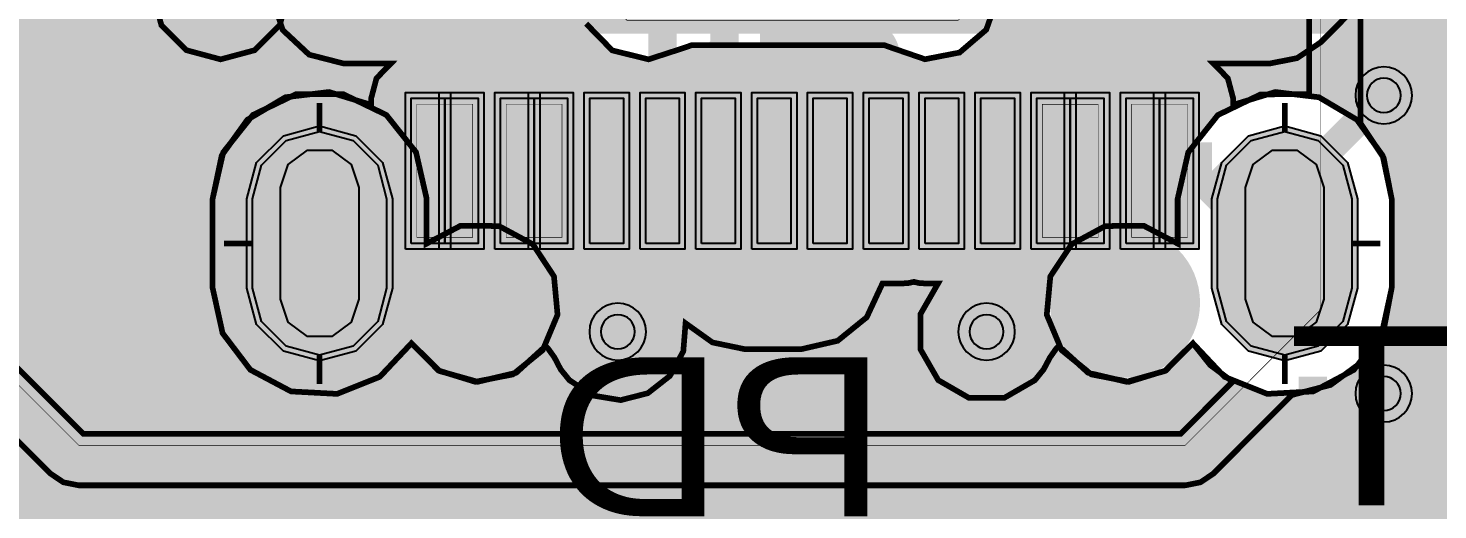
# Model space of a CAD drawing. Header units: millimetres. Extents: x -6.9 to 44.7, y -29.1 to 3.4.
# Drawn here: x 11.87 to 24.49, y -16.53 to -12.23 of the extents above; entities that cross this region are included whole.
import ezdxf
from ezdxf.enums import TextEntityAlignment as Align

# ---------------------------------------------------------------- set-up
doc = ezdxf.new("R2010")
doc.units = ezdxf.units.MM
doc.header["$MEASUREMENT"] = 0
for name, color, linetype, true_color in [('Bottom-Layer', 7, 'Continuous', 0x0000ff), ('Bottom-Paste-Mask-Layer', 7, 'Continuous', 0x800000), ('Bottom-Silkscreen-Layer', 7, 'Continuous', 0x66cc33), ('Bottom-Solder-Mask-Layer', 7, 'Continuous', 0xaa00ff), ('Document-Layer', 7, 'Continuous', 0xffffff), ('Hole-Layer', 7, 'Continuous', 0x222222), ('Multi-Layer', 7, 'Continuous', 0xc0c0c0), ('Top-Layer', 7, 'Continuous', 0xff0000), ('Top-Paste-Mask-Layer', 7, 'Continuous', 0x808080), ('Top-Silkscreen-Layer', 7, 'Continuous', 0xffcc00), ('Top-Solder-Mask-Layer', 7, 'Continuous', 0x800080)]:
    doc.layers.add(name, color=color, linetype=linetype, true_color=true_color)
doc.styles.get("Standard").update_dxf_attribs({"font": 'arial.ttf'})

msp = doc.modelspace()

# ---------------------------------------------------------------- hatches: boundary and pattern name
at = {"layer": 'Bottom-Layer'}
for points in [[(33.857, -21.105), (27.142, -21.105), (27.638, -20.797), (28.03, -20.366), (28.289, -19.843), (28.395, -19.269), (28.34, -18.689), (28.127, -18.145), (27.774, -17.681), (27.307, -17.331), (30.523, -17.331), (30.31, -17.495), (30.171, -17.724), (30.122, -17.988), (30.122, -18.75), (30.221, -19.12), (30.491, -19.39), (30.861, -19.489), (33.909, -19.489), (34.279, -19.39), (34.549, -19.12), (34.648, -18.75), (34.648, -17.988), (34.549, -17.619), (34.279, -17.348), (33.909, -17.249), (31.343, -17.249), (31.356, -17.238), (31.368, -17.226), (31.772, -16.822), (33.909, -16.822), (34.279, -16.723), (34.549, -16.453), (34.648, -16.083), (34.648, -15.321), (34.549, -14.952), (34.279, -14.681), (33.909, -14.582), (32.489, -14.582), (32.489, -12.909), (32.462, -12.772), (32.384, -12.656), (28.011, -8.282), (28.011, -7.289), (28.284, -7.251), (28.513, -7.099), (28.477, -7.407), (28.597, -7.693), (28.842, -7.884), (29.149, -7.93), (29.439, -7.819), (29.638, -7.58), (29.693, -7.274), (29.592, -6.981), (29.568, -6.913), (29.568, -5.697), (29.592, -5.629), (29.694, -5.329), (29.632, -5.019), (29.424, -4.781), (29.124, -4.678), (28.814, -4.739), (28.575, -4.947), (28.33, -4.736), (28.011, -4.679), (28.011, -3.453), (27.984, -3.316), (27.906, -3.199), (25.933, -1.226), (25.816, -1.148), (25.679, -1.121), (8.255, -1.121), (8.076, -1.169), (7.945, -1.3), (7.897, -1.479), (7.897, -3.257), (7.924, -3.394), (8.002, -3.51), (8.34, -3.849), (7.305, -3.849), (6.825, -3.925), (6.391, -4.146), (6.048, -4.49), (5.827, -4.923), (5.751, -5.403), (5.751, -6.08), (5.746, -6.33), (5.721, -6.474), (5.713, -6.487), (5.704, -6.488), (5.013, -6.488), (4.576, -6.588), (4.225, -6.867), (4.03, -7.272), (4.03, -7.72), (4.225, -8.125), (4.576, -8.404), (5.013, -8.504), (7.713, -8.504), (8.15, -8.404), (8.501, -8.125), (8.696, -7.72), (8.696, -7.272), (8.501, -6.867), (8.15, -6.588), (7.713, -6.488), (7.022, -6.488), (7.013, -6.487), (7.005, -6.474), (6.98, -6.33), (6.975, -6.08), (6.975, -5.403), (7.072, -5.17), (7.305, -5.073), (9.563, -5.073), (9.78, -5.29), (9.702, -5.406), (9.675, -5.543), (9.675, -7.575), (9.702, -7.712), (9.78, -7.828), (10.183, -8.231), (10.183, -8.41), (10.162, -8.527), (10.155, -8.646), (10.155, -11.346), (10.162, -11.465), (10.183, -11.582), (10.183, -14.179), (10.21, -14.316), (10.288, -14.432), (12.066, -16.21), (12.182, -16.288), (12.319, -16.315), (22.225, -16.315), (22.362, -16.288), (22.478, -16.21), (23.181, -15.507), (23.527, -15.417), (23.816, -15.205), (24.007, -14.903), (24.074, -14.551), (24.074, -13.751), (24.002, -13.386), (23.795, -13.076), (23.795, -11.942), (23.768, -11.805), (23.69, -11.689), (23.133, -11.132), (23.017, -11.054), (22.88, -11.027), (20.964, -11.027), (20.827, -11.054), (20.711, -11.132), (20.377, -11.465), (20.141, -11.315), (19.862, -11.286), (19.599, -11.384), (19.531, -11.408), (17.807, -11.408), (17.739, -11.384), (17.496, -11.289), (17.235, -11.303), (17.004, -11.426), (15.217, -9.639), (15.217, -8.909), (15.306, -8.591), (15.217, -8.273), (15.217, -6.79), (18.923, -6.79), (19.323, -6.731), (19.689, -6.557), (19.988, -6.285), (20.195, -5.937), (20.243, -5.859), (21.613, -7.229), (21.613, -8.083), (21.64, -8.22), (21.718, -8.336), (24.661, -11.279), (24.661, -16.211), (24.688, -16.348), (24.766, -16.464), (25.517, -17.215), (24.982, -17.523), (24.559, -17.972), (24.284, -18.525), (24.181, -19.133), (24.259, -19.745), (24.51, -20.309), (24.914, -20.775), (25.436, -21.105), (1.905, -21.105), (1.459, -21.016), (1.081, -20.763), (0.828, -20.385), (0.739, -19.939), (0.739, -1.733), (0.828, -1.287), (1.081, -0.909), (1.459, -0.656), (1.905, -0.567), (33.857, -0.567), (34.303, -0.656), (34.681, -0.909), (34.934, -1.287), (35.023, -1.733), (35.023, -19.939), (34.934, -20.385), (34.681, -20.763), (34.303, -21.016)], [(12.171, -8.646), (12.098, -8.27), (11.89, -7.948), (11.576, -7.727), (11.203, -7.639), (10.824, -7.697), (10.494, -7.892), (10.135, -7.533), (10.135, -5.585), (10.607, -5.113), (14.539, -5.113), (14.757, -5.331), (14.757, -5.893), (14.469, -6.09), (14.276, -6.381), (14.209, -6.724), (14.209, -8.183), (14.185, -8.251), (14.082, -8.577), (14.17, -8.907), (14.421, -9.139), (14.757, -9.2), (14.757, -9.787), (14.765, -9.826), (14.787, -9.859), (16.788, -11.86), (16.862, -12.186), (17.096, -12.425), (17.421, -12.505), (17.739, -12.402), (17.807, -12.378), (19.531, -12.378), (19.599, -12.402), (19.896, -12.504), (20.205, -12.444), (20.444, -12.24), (20.549, -11.944), (21.006, -11.487), (22.838, -11.487), (23.336, -11.984), (23.336, -12.808), (23.327, -12.817), (22.901, -12.818), (22.518, -13.003), (22.253, -13.336), (22.158, -13.751), (22.158, -14.153), (21.854, -13.993), (21.51, -13.996), (21.208, -14.159), (21.018, -14.446), (20.986, -14.789), (21.119, -15.106), (21.386, -15.323), (21.723, -15.389), (22.052, -15.288), (22.294, -15.044), (22.45, -15.24), (22.65, -15.388), (22.183, -15.855), (12.361, -15.855), (10.643, -14.137), (10.643, -12.21), (11.043, -12.347), (11.464, -12.308), (11.832, -12.1), (12.082, -11.76), (12.171, -11.346)], [(12.977, -11.893), (13.059, -12.199), (13.283, -12.423), (13.589, -12.505), (13.895, -12.423), (14.119, -12.199), (14.201, -11.893), (14.119, -11.587), (13.895, -11.363), (13.589, -11.281), (13.283, -11.363), (13.059, -11.587)], [(15.434, -13.751), (15.339, -13.336), (15.073, -13.002), (14.689, -12.817), (14.263, -12.817), (13.879, -13.002), (13.613, -13.336), (13.518, -13.751), (13.518, -14.551), (13.607, -14.954), (13.856, -15.282), (14.22, -15.475), (14.632, -15.497), (15.015, -15.344), (15.298, -15.044), (15.54, -15.288), (15.869, -15.389), (16.206, -15.323), (16.473, -15.106), (16.606, -14.789), (16.574, -14.446), (16.385, -14.159), (16.082, -13.996), (15.738, -13.993), (15.434, -14.153)], [(15.076, -14.551), (14.996, -14.851), (14.776, -15.071), (14.476, -15.151), (14.176, -15.071), (13.956, -14.851), (13.876, -14.551), (13.876, -13.751), (13.956, -13.451), (14.176, -13.232), (14.476, -13.151), (14.776, -13.232), (14.996, -13.451), (15.076, -13.751)], [(23.716, -14.551), (23.636, -14.851), (23.416, -15.071), (23.116, -15.151), (22.816, -15.071), (22.596, -14.851), (22.516, -14.551), (22.516, -13.751), (22.596, -13.451), (22.816, -13.232), (23.116, -13.151), (23.416, -13.232), (23.636, -13.451), (23.716, -13.751)]]:
    msp.add_hatch(color=256, dxfattribs=at).paths.add_polyline_path(points)
at = {"layer": 'Bottom-Paste-Mask-Layer'}
for points in [[(15.076, -14.551), (14.996, -14.851), (14.776, -15.071), (14.476, -15.151), (14.176, -15.071), (13.956, -14.851), (13.876, -14.551), (13.876, -13.751), (13.956, -13.451), (14.176, -13.232), (14.476, -13.151), (14.776, -13.232), (14.996, -13.451), (15.076, -13.751)], [(23.716, -14.551), (23.636, -14.851), (23.416, -15.071), (23.116, -15.151), (22.816, -15.071), (22.596, -14.851), (22.516, -14.551), (22.516, -13.751), (22.596, -13.451), (22.816, -13.232), (23.116, -13.151), (23.416, -13.232), (23.636, -13.451), (23.716, -13.751)]]:
    msp.add_hatch(color=256, dxfattribs=at).paths.add_polyline_path(points)
at = {"layer": 'Bottom-Solder-Mask-Layer'}
for points in [[(15.127, -14.551), (15.04, -14.877), (14.801, -15.115), (14.476, -15.202), (14.151, -15.115), (13.912, -14.877), (13.825, -14.551), (13.825, -13.751), (13.912, -13.426), (14.151, -13.188), (14.476, -13.101), (14.801, -13.188), (15.04, -13.426), (15.127, -13.751)], [(23.767, -14.551), (23.68, -14.877), (23.441, -15.115), (23.116, -15.202), (22.791, -15.115), (22.552, -14.877), (22.465, -14.551), (22.465, -13.751), (22.552, -13.426), (22.791, -13.188), (23.116, -13.101), (23.441, -13.188), (23.68, -13.426), (23.767, -13.751)]]:
    msp.add_hatch(color=256, dxfattribs=at).paths.add_polyline_path(points)
at = {"layer": 'Hole-Layer'}
for points in [[(14.826, -14.651), (14.759, -14.857), (14.584, -14.984), (14.368, -14.984), (14.193, -14.857), (14.126, -14.651), (14.126, -13.651), (14.193, -13.446), (14.368, -13.318), (14.584, -13.318), (14.759, -13.446), (14.826, -13.651)], [(23.466, -14.651), (23.399, -14.857), (23.224, -14.984), (23.008, -14.984), (22.833, -14.857), (22.766, -14.651), (22.766, -13.651), (22.833, -13.446), (23.008, -13.318), (23.224, -13.318), (23.399, -13.446), (23.466, -13.651)]]:
    msp.add_hatch(color=256, dxfattribs=at).paths.add_polyline_path(points)
at = {"layer": 'Multi-Layer'}
for points in [[(15.076, -14.551), (14.996, -14.851), (14.776, -15.071), (14.476, -15.151), (14.176, -15.071), (13.956, -14.851), (13.876, -14.551), (13.876, -13.751), (13.956, -13.451), (14.176, -13.232), (14.476, -13.151), (14.776, -13.232), (14.996, -13.451), (15.076, -13.751)], [(15.076, -14.551), (14.996, -14.851), (14.776, -15.071), (14.476, -15.151), (14.176, -15.071), (13.956, -14.851), (13.876, -14.551), (13.876, -13.751), (13.956, -13.451), (14.176, -13.232), (14.476, -13.151), (14.776, -13.232), (14.996, -13.451), (15.076, -13.751)], [(15.076, -14.551), (14.996, -14.851), (14.776, -15.071), (14.476, -15.151), (14.176, -15.071), (13.956, -14.851), (13.876, -14.551), (13.876, -13.751), (13.956, -13.451), (14.176, -13.232), (14.476, -13.151), (14.776, -13.232), (14.996, -13.451), (15.076, -13.751)], [(23.716, -14.551), (23.636, -14.851), (23.416, -15.071), (23.116, -15.151), (22.816, -15.071), (22.596, -14.851), (22.516, -14.551), (22.516, -13.751), (22.596, -13.451), (22.816, -13.232), (23.116, -13.151), (23.416, -13.232), (23.636, -13.451), (23.716, -13.751)], [(23.716, -14.551), (23.636, -14.851), (23.416, -15.071), (23.116, -15.151), (22.816, -15.071), (22.596, -14.851), (22.516, -14.551), (22.516, -13.751), (22.596, -13.451), (22.816, -13.232), (23.116, -13.151), (23.416, -13.232), (23.636, -13.451), (23.716, -13.751)], [(23.716, -14.551), (23.636, -14.851), (23.416, -15.071), (23.116, -15.151), (22.816, -15.071), (22.596, -14.851), (22.516, -14.551), (22.516, -13.751), (22.596, -13.451), (22.816, -13.232), (23.116, -13.151), (23.416, -13.232), (23.636, -13.451), (23.716, -13.751)], [(15.556, -14.681, 1), (16.256, -14.681, 1)], [(15.556, -14.681, 1), (16.256, -14.681, 1)], [(21.336, -14.681, 1), (22.036, -14.681, 1)], [(21.336, -14.681, 1), (22.036, -14.681, 1)]]:
    msp.add_hatch(color=256, dxfattribs=at).paths.add_polyline_path(points)
at = {"layer": 'Top-Layer'}
for points in [[(1.905, -0.567), (6.374, -0.567), (6.224, -0.718), (6.146, -0.834), (6.119, -0.971), (6.119, -2.424), (6.046, -2.399), (5.969, -2.391), (4.953, -2.391), (4.816, -2.418), (4.7, -2.496), (4.473, -2.722), (4.473, -2.354), (4.425, -2.175), (4.294, -2.044), (4.115, -1.996), (3.251, -1.996), (3.072, -2.044), (2.941, -2.175), (2.893, -2.354), (2.893, -3.154), (2.771, -3.186), (2.668, -3.258), (2.16, -3.766), (2.082, -3.882), (2.055, -4.019), (2.055, -8.337), (2.082, -8.474), (2.16, -8.59), (3.176, -9.606), (3.292, -9.684), (3.429, -9.711), (7.747, -9.711), (7.884, -9.684), (8, -9.606), (8.381, -9.225), (8.459, -9.109), (8.486, -8.972), (8.486, -8.143), (8.658, -7.847), (8.721, -7.51), (8.667, -7.171), (12.794, -7.171), (12.793, -7.175), (12.793, -7.179), (12.793, -7.985), (12.841, -8.164), (12.973, -8.295), (13.152, -8.343), (13.976, -8.343), (13.907, -8.398), (13.842, -8.459), (13.701, -8.6), (13.157, -8.6), (12.978, -8.648), (12.847, -8.779), (12.799, -8.958), (12.799, -9.765), (12.878, -9.99), (13.082, -10.115), (12.878, -10.24), (12.799, -10.465), (12.799, -11.272), (12.847, -11.451), (12.978, -11.582), (13.157, -11.63), (14.021, -11.63), (14.063, -11.627), (14.104, -11.62), (14.045, -11.937), (14.146, -12.243), (14.382, -12.463), (14.694, -12.543), (15.113, -12.543), (14.985, -12.674), (14.938, -12.851), (14.938, -12.912), (14.56, -12.797), (14.169, -12.844), (13.829, -13.045), (13.599, -13.365), (13.518, -13.751), (13.518, -14.551), (13.607, -14.954), (13.856, -15.282), (14.22, -15.475), (14.632, -15.497), (15.015, -15.344), (15.298, -15.044), (15.55, -15.293), (15.891, -15.389), (16.236, -15.308), (16.498, -15.07), (16.522, -15.093), (16.578, -15.171), (16.634, -15.278), (16.711, -15.373), (16.712, -15.374), (16.713, -15.375), (16.924, -15.512), (17.171, -15.553), (17.414, -15.491), (17.612, -15.336), (17.732, -15.116), (17.752, -14.865), (17.993, -15.037), (18.282, -15.097), (18.789, -15.097), (19.114, -15.022), (19.374, -14.812), (19.515, -14.509), (19.696, -14.509), (19.747, -14.506), (19.796, -14.495), (19.845, -14.506), (19.896, -14.509), (20.013, -14.509), (19.855, -14.784), (19.856, -15.1), (20.014, -15.374), (20.288, -15.532), (20.605, -15.533), (20.879, -15.375), (20.88, -15.374), (20.881, -15.373), (20.958, -15.278), (21.015, -15.171), (21.07, -15.093), (21.094, -15.07), (21.356, -15.308), (21.701, -15.389), (22.042, -15.293), (22.294, -15.044), (22.577, -15.344), (22.96, -15.497), (23.372, -15.475), (23.736, -15.282), (23.986, -14.954), (24.074, -14.551), (24.074, -13.751), (23.993, -13.365), (23.763, -13.045), (23.423, -12.844), (23.032, -12.797), (22.654, -12.912), (22.654, -12.851), (22.607, -12.674), (22.479, -12.543), (22.978, -12.543), (23.227, -12.494), (23.438, -12.353), (24.161, -11.63), (24.435, -11.63), (24.614, -11.582), (24.745, -11.451), (24.793, -11.272), (24.793, -10.465), (24.714, -10.24), (24.51, -10.115), (24.714, -9.99), (24.793, -9.765), (24.793, -8.958), (24.745, -8.779), (24.614, -8.648), (24.435, -8.6), (23.928, -8.6), (23.866, -8.538), (23.739, -8.425), (23.6, -8.328), (24.435, -8.328), (24.657, -8.25), (24.784, -8.052), (26.534, -8.052), (26.741, -8.107), (26.892, -8.258), (26.947, -8.464), (26.947, -9.878), (26.946, -9.889), (26.945, -9.9), (26.882, -9.9), (26.703, -9.948), (26.572, -10.079), (26.524, -10.259), (26.524, -11.76), (26.559, -11.913), (26.655, -12.037), (26.466, -12.092), (26.334, -12.239), (26.053, -12.225), (25.795, -12.337), (25.615, -12.553), (25.55, -12.827), (25.615, -13.101), (25.795, -13.317), (26.053, -13.429), (26.334, -13.415), (26.344, -13.434), (26.355, -13.453), (26.281, -13.567), (26.255, -13.7), (26.255, -14.5), (26.303, -14.679), (26.435, -14.811), (26.614, -14.859), (27.389, -14.859), (27.306, -14.942), (27.228, -15.058), (27.201, -15.195), (27.201, -16.719), (27.228, -16.856), (27.306, -16.972), (27.56, -17.226), (27.676, -17.304), (27.813, -17.331), (28.51, -17.331), (28.454, -17.435), (28.434, -17.552), (28.434, -18.152), (28.482, -18.331), (28.613, -18.462), (28.792, -18.51), (30.492, -18.51), (30.671, -18.462), (30.802, -18.331), (30.85, -18.152), (30.85, -17.552), (30.824, -17.417), (30.749, -17.302), (30.808, -17.269), (30.86, -17.226), (31.368, -16.718), (31.446, -16.602), (31.473, -16.465), (31.473, -15.973), (34.405, -15.973), (34.584, -15.925), (34.715, -15.794), (34.763, -15.614), (34.763, -13.814), (34.715, -13.635), (34.584, -13.504), (34.405, -13.456), (30.905, -13.456), (30.725, -13.504), (30.594, -13.635), (30.546, -13.814), (30.546, -14.583), (29.359, -14.583), (29.368, -14.539), (29.371, -14.494), (29.371, -13.694), (29.346, -13.562), (29.274, -13.448), (29.314, -13.358), (29.328, -13.259), (29.328, -12.395), (29.28, -12.216), (29.149, -12.085), (28.97, -12.037), (28.209, -12.037), (28.306, -11.913), (28.34, -11.76), (28.34, -10.259), (28.292, -10.079), (28.161, -9.948), (27.982, -9.9), (27.919, -9.9), (27.918, -9.889), (27.917, -9.878), (27.917, -8.464), (27.85, -8.037), (27.653, -7.651), (27.347, -7.345), (26.962, -7.149), (26.534, -7.081), (24.784, -7.081), (24.686, -6.908), (24.51, -6.813), (24.689, -6.715), (24.786, -6.536), (27.472, -6.536), (27.463, -6.779), (27.549, -7.006), (27.717, -7.181), (27.94, -7.278), (28.183, -7.28), (28.407, -7.188), (28.475, -7.164), (28.491, -7.164), (28.477, -7.409), (28.56, -7.639), (28.727, -7.819), (28.951, -7.919), (29.196, -7.923), (29.423, -7.83), (29.487, -7.808), (29.487, -9.878), (29.486, -9.889), (29.485, -9.9), (29.422, -9.9), (29.243, -9.948), (29.112, -10.079), (29.064, -10.259), (29.064, -11.76), (29.112, -11.939), (29.243, -12.07), (29.422, -12.118), (30.522, -12.118), (30.701, -12.07), (30.832, -11.939), (30.88, -11.76), (30.88, -10.259), (30.832, -10.079), (30.701, -9.948), (30.522, -9.9), (30.459, -9.9), (30.458, -9.889), (30.457, -9.878), (30.457, -7.79), (30.397, -7.456), (30.223, -7.164), (31.489, -7.164), (31.758, -7.236), (31.955, -7.433), (32.027, -7.702), (32.027, -9.878), (32.026, -9.889), (32.025, -9.9), (31.962, -9.9), (31.783, -9.948), (31.652, -10.079), (31.604, -10.259), (31.604, -11.76), (31.652, -11.939), (31.783, -12.07), (31.962, -12.118), (33.062, -12.118), (33.241, -12.07), (33.372, -11.939), (33.42, -11.76), (33.42, -10.259), (33.372, -10.079), (33.241, -9.948), (33.062, -9.9), (32.999, -9.9), (32.998, -9.889), (32.997, -9.878), (32.997, -7.702), (32.926, -7.245), (32.721, -6.831), (32.399, -6.499), (32.775, -6.299), (33.033, -5.959), (33.124, -5.543), (33.124, -3.24), (33.125, -3.226), (33.128, -3.212), (33.338, -3.088), (33.42, -2.859), (33.42, -1.358), (33.372, -1.179), (33.241, -1.048), (33.062, -1), (31.962, -1), (31.783, -1.048), (31.652, -1.179), (31.604, -1.358), (31.604, -2.859), (31.652, -3.039), (31.783, -3.17), (31.962, -3.218), (32.152, -3.218), (32.153, -3.229), (32.154, -3.24), (32.154, -5.543), (32.131, -5.566), (30.552, -5.566), (30.481, -5.369), (30.457, -5.162), (30.457, -3.24), (30.458, -3.229), (30.459, -3.218), (30.522, -3.218), (30.701, -3.17), (30.832, -3.039), (30.88, -2.859), (30.88, -1.358), (30.832, -1.179), (30.701, -1.048), (30.522, -1), (29.841, -1), (29.751, -0.987), (29.668, -0.95), (29.371, -0.722), (29.03, -0.567), (33.857, -0.567), (34.303, -0.656), (34.681, -0.909), (34.934, -1.287), (35.023, -1.733), (35.023, -19.939), (34.956, -20.329), (34.763, -20.673), (34.763, -18.902), (34.715, -18.723), (34.584, -18.592), (34.405, -18.544), (30.905, -18.544), (30.725, -18.592), (30.594, -18.723), (30.546, -18.902), (30.546, -20.702), (30.594, -20.881), (30.725, -21.012), (30.905, -21.06), (34.177, -21.06), (34.018, -21.094), (33.857, -21.105), (27.142, -21.105), (27.678, -20.763), (28.088, -20.277), (28.334, -19.69), (28.394, -19.057), (28.262, -18.435), (27.951, -17.88), (27.489, -17.444), (26.918, -17.165), (26.289, -17.069), (25.66, -17.165), (25.089, -17.444), (24.627, -17.88), (24.316, -18.435), (24.184, -19.057), (24.244, -19.69), (24.49, -20.277), (24.9, -20.763), (25.436, -21.105), (1.905, -21.105), (1.459, -21.016), (1.081, -20.763), (0.828, -20.385), (0.739, -19.939), (0.739, -1.733), (0.828, -1.287), (1.081, -0.909), (1.459, -0.656)], [(15.296, -14.151), (15.296, -12.851), (15.596, -12.851), (15.596, -14.151)], [(15.596, -14.151), (15.596, -12.851), (15.896, -12.851), (15.896, -14.151)], [(16.096, -14.151), (16.096, -12.851), (16.396, -12.851), (16.396, -14.151)], [(16.396, -14.151), (16.396, -12.851), (16.696, -12.851), (16.696, -14.151)], [(16.896, -14.151), (16.896, -12.851), (17.196, -12.851), (17.196, -14.151)], [(17.396, -14.151), (17.396, -12.851), (17.696, -12.851), (17.696, -14.151)], [(17.896, -14.151), (17.896, -12.851), (18.196, -12.851), (18.196, -14.151)], [(18.396, -14.151), (18.396, -12.851), (18.696, -12.851), (18.696, -14.151)], [(18.896, -14.151), (18.896, -12.851), (19.196, -12.851), (19.196, -14.151)], [(19.396, -14.151), (19.396, -12.851), (19.696, -12.851), (19.696, -14.151)], [(19.896, -14.151), (19.896, -12.851), (20.196, -12.851), (20.196, -14.151)], [(20.396, -14.151), (20.396, -12.851), (20.696, -12.851), (20.696, -14.151)], [(20.896, -14.152), (20.896, -12.852), (21.196, -12.852), (21.196, -14.152)], [(21.196, -14.152), (21.196, -12.852), (21.496, -12.852), (21.496, -14.152)], [(21.696, -14.151), (21.696, -12.851), (21.996, -12.851), (21.996, -14.151)], [(21.996, -14.151), (21.996, -12.851), (22.296, -12.851), (22.296, -14.151)], [(15.076, -14.551), (14.996, -14.851), (14.776, -15.071), (14.476, -15.151), (14.176, -15.071), (13.956, -14.851), (13.876, -14.551), (13.876, -13.751), (13.956, -13.451), (14.176, -13.232), (14.476, -13.151), (14.776, -13.232), (14.996, -13.451), (15.076, -13.751)], [(23.716, -14.551), (23.636, -14.851), (23.416, -15.071), (23.116, -15.151), (22.816, -15.071), (22.596, -14.851), (22.516, -14.551), (22.516, -13.751), (22.596, -13.451), (22.816, -13.232), (23.116, -13.151), (23.416, -13.232), (23.636, -13.451), (23.716, -13.751)]]:
    msp.add_hatch(color=256, dxfattribs=at).paths.add_polyline_path(points)
at = {"layer": 'Top-Paste-Mask-Layer'}
for points in [[(16.896, -12.856), (17.196, -12.856), (17.196, -14.146), (16.896, -14.146)], [(16.896, -12.856), (17.196, -12.856), (17.196, -14.146), (16.896, -14.146)], [(17.396, -12.856), (17.696, -12.856), (17.696, -14.146), (17.396, -14.146)], [(17.396, -12.856), (17.696, -12.856), (17.696, -14.146), (17.396, -14.146)], [(17.896, -12.856), (18.196, -12.856), (18.196, -14.146), (17.896, -14.146)], [(17.896, -12.856), (18.196, -12.856), (18.196, -14.146), (17.896, -14.146)], [(18.396, -12.856), (18.696, -12.856), (18.696, -14.146), (18.396, -14.146)], [(18.396, -12.856), (18.696, -12.856), (18.696, -14.146), (18.396, -14.146)], [(18.896, -12.856), (19.196, -12.856), (19.196, -14.146), (18.896, -14.146)], [(18.896, -12.856), (19.196, -12.856), (19.196, -14.146), (18.896, -14.146)], [(19.396, -12.856), (19.696, -12.856), (19.696, -14.146), (19.396, -14.146)], [(19.396, -12.856), (19.696, -12.856), (19.696, -14.146), (19.396, -14.146)], [(19.896, -12.857), (20.196, -12.857), (20.196, -14.146), (19.896, -14.146)], [(19.896, -12.857), (20.196, -12.857), (20.196, -14.146), (19.896, -14.146)], [(20.396, -12.856), (20.696, -12.856), (20.696, -14.146), (20.396, -14.146)], [(20.396, -12.856), (20.696, -12.856), (20.696, -14.146), (20.396, -14.146)], [(15.346, -12.906), (15.846, -12.906), (15.846, -14.096), (15.346, -14.096)], [(15.346, -12.906), (15.846, -12.906), (15.846, -14.096), (15.346, -14.096)], [(16.146, -12.906), (16.646, -12.906), (16.646, -14.097), (16.146, -14.097)], [(16.146, -12.906), (16.646, -12.906), (16.646, -14.097), (16.146, -14.097)], [(20.946, -12.907), (21.446, -12.907), (21.446, -14.097), (20.946, -14.097)], [(20.946, -12.907), (21.446, -12.907), (21.446, -14.097), (20.946, -14.097)], [(21.746, -12.906), (22.246, -12.906), (22.246, -14.096), (21.746, -14.096)], [(21.746, -12.906), (22.246, -12.906), (22.246, -14.096), (21.746, -14.096)], [(13.876, -13.751), (13.957, -13.451), (14.176, -13.232), (14.476, -13.151), (14.776, -13.232), (14.996, -13.451), (15.076, -13.751), (15.076, -14.552), (14.996, -14.852), (14.776, -15.071), (14.476, -15.152), (14.176, -15.071), (13.957, -14.852), (13.876, -14.552)], [(15.076, -14.551), (14.996, -14.851), (14.776, -15.071), (14.476, -15.151), (14.176, -15.071), (13.956, -14.851), (13.876, -14.551), (13.876, -13.751), (13.956, -13.451), (14.176, -13.232), (14.476, -13.151), (14.776, -13.232), (14.996, -13.451), (15.076, -13.751)], [(13.876, -13.751), (13.957, -13.451), (14.176, -13.232), (14.476, -13.151), (14.776, -13.232), (14.996, -13.451), (15.076, -13.751), (15.076, -14.552), (14.996, -14.852), (14.776, -15.071), (14.476, -15.152), (14.176, -15.071), (13.957, -14.852), (13.876, -14.552)], [(23.716, -14.551), (23.636, -14.851), (23.416, -15.071), (23.116, -15.151), (22.816, -15.071), (22.596, -14.851), (22.516, -14.551), (22.516, -13.751), (22.596, -13.451), (22.816, -13.232), (23.116, -13.151), (23.416, -13.232), (23.636, -13.451), (23.716, -13.751)], [(22.516, -13.751), (22.599, -13.454), (22.818, -13.237), (23.116, -13.158), (23.414, -13.237), (23.634, -13.454), (23.716, -13.751), (23.716, -14.552), (23.634, -14.849), (23.414, -15.066), (23.116, -15.145), (22.818, -15.066), (22.599, -14.849), (22.516, -14.552)], [(22.516, -13.751), (22.599, -13.454), (22.818, -13.237), (23.116, -13.158), (23.414, -13.237), (23.634, -13.454), (23.716, -13.751), (23.716, -14.552), (23.634, -14.849), (23.414, -15.066), (23.116, -15.145), (22.818, -15.066), (22.599, -14.849), (22.516, -14.552)]]:
    msp.add_hatch(color=256, dxfattribs=at).paths.add_polyline_path(points)
at = {"layer": 'Top-Solder-Mask-Layer'}
for points in [[(15.245, -14.202), (15.245, -12.801), (15.647, -12.801), (15.647, -14.202)], [(15.545, -14.202), (15.545, -12.801), (15.947, -12.801), (15.947, -14.202)], [(16.045, -14.202), (16.045, -12.801), (16.447, -12.801), (16.447, -14.202)], [(16.345, -14.202), (16.345, -12.801), (16.747, -12.801), (16.747, -14.202)], [(16.845, -14.202), (16.845, -12.801), (17.247, -12.801), (17.247, -14.202)], [(17.345, -14.202), (17.345, -12.801), (17.747, -12.801), (17.747, -14.202)], [(17.845, -14.202), (17.845, -12.801), (18.247, -12.801), (18.247, -14.202)], [(18.345, -14.202), (18.345, -12.801), (18.747, -12.801), (18.747, -14.202)], [(18.845, -14.202), (18.845, -12.801), (19.247, -12.801), (19.247, -14.202)], [(19.345, -14.202), (19.345, -12.801), (19.747, -12.801), (19.747, -14.202)], [(19.845, -14.202), (19.845, -12.801), (20.247, -12.801), (20.247, -14.202)], [(20.345, -14.202), (20.345, -12.801), (20.747, -12.801), (20.747, -14.202)], [(20.845, -14.202), (20.845, -12.801), (21.247, -12.801), (21.247, -14.202)], [(21.145, -14.202), (21.145, -12.801), (21.547, -12.801), (21.547, -14.202)], [(21.645, -14.202), (21.645, -12.801), (22.047, -12.801), (22.047, -14.202)], [(21.945, -14.202), (21.945, -12.801), (22.347, -12.801), (22.347, -14.202)], [(15.127, -14.551), (15.04, -14.877), (14.801, -15.115), (14.476, -15.202), (14.151, -15.115), (13.912, -14.877), (13.825, -14.551), (13.825, -13.751), (13.912, -13.426), (14.151, -13.188), (14.476, -13.101), (14.801, -13.188), (15.04, -13.426), (15.127, -13.751)], [(23.767, -14.551), (23.68, -14.877), (23.441, -15.115), (23.116, -15.202), (22.791, -15.115), (22.552, -14.877), (22.465, -14.551), (22.465, -13.751), (22.552, -13.426), (22.791, -13.188), (23.116, -13.101), (23.441, -13.188), (23.68, -13.426), (23.767, -13.751)]]:
    msp.add_hatch(color=256, dxfattribs=at).paths.add_polyline_path(points)

# ---------------------------------------------------------------- linework, layer by layer
at = {"layer": 'Bottom-Layer'}
for points, const_width in [([(20.964, -11.385), (20.193, -12.156), (17.228, -12.156), (14.859, -9.787), (14.859, -5.289), (14.581, -5.011), (10.565, -5.011), (10.033, -5.543), (10.033, -7.575), (10.541, -8.083), (10.541, -14.179), (12.319, -15.957), (22.225, -15.957), (23.437, -14.745), (23.437, -11.942), (22.88, -11.385)], 0.00508), ([(12.977, -11.893), (13.059, -12.199), (13.283, -12.423), (13.589, -12.505), (13.895, -12.423), (14.119, -12.199), (14.201, -11.893), (14.119, -11.587), (13.895, -11.363), (13.589, -11.281), (13.283, -11.363), (13.059, -11.587)], 0.0508), ([(15.434, -13.751), (15.339, -13.336), (15.073, -13.002), (14.689, -12.817), (14.263, -12.817), (13.879, -13.002), (13.613, -13.336), (13.518, -13.751), (13.518, -14.551), (13.607, -14.954), (13.856, -15.282), (14.22, -15.475), (14.632, -15.497), (15.015, -15.344), (15.298, -15.044), (15.54, -15.288), (15.869, -15.389), (16.206, -15.323), (16.473, -15.106), (16.606, -14.789), (16.574, -14.446), (16.385, -14.159), (16.082, -13.996), (15.738, -13.993), (15.434, -14.153)], 0.0508)]:
    msp.add_lwpolyline(points, close=True, dxfattribs=dict(at, const_width=const_width))
for points, const_width in [([(10.288, -14.432), (12.066, -16.21), (12.182, -16.288), (12.319, -16.315), (22.225, -16.315), (22.362, -16.288), (22.478, -16.21), (23.181, -15.507), (23.527, -15.417), (23.816, -15.205), (24.007, -14.903), (24.074, -14.551), (24.074, -13.751), (24.002, -13.386), (23.795, -13.076), (23.795, -11.942)], 0.0508), ([(23.336, -11.984), (23.336, -12.808), (23.327, -12.817), (22.901, -12.818), (22.518, -13.003), (22.253, -13.336), (22.158, -13.751), (22.158, -14.153), (21.854, -13.993), (21.51, -13.996), (21.208, -14.159), (21.018, -14.446), (20.986, -14.789), (21.119, -15.106), (21.386, -15.323), (21.723, -15.389), (22.052, -15.288), (22.294, -15.044), (22.45, -15.24), (22.65, -15.388), (22.183, -15.855), (12.361, -15.855), (10.643, -14.137)], 0.0508), ([(16.862, -12.186), (17.096, -12.425), (17.421, -12.505), (17.739, -12.402), (17.807, -12.378), (19.531, -12.378), (19.599, -12.402), (19.896, -12.504), (20.205, -12.444), (20.444, -12.24), (20.549, -11.944)], 0.0508), ([(23.425, -13.405), (24.003, -12.827)], 0.254), ([(23.714, -14.151), (23.973, -14.151)], 0.0508)]:
    msp.add_lwpolyline(points, dxfattribs=dict(at, const_width=const_width))
for points in [[(15.076, -14.551), (14.996, -14.851), (14.776, -15.071), (14.476, -15.151), (14.176, -15.071), (13.956, -14.851), (13.876, -14.551), (13.876, -13.751), (13.956, -13.451), (14.176, -13.232), (14.476, -13.151), (14.776, -13.232), (14.996, -13.451), (15.076, -13.751)], [(23.716, -14.551), (23.636, -14.851), (23.416, -15.071), (23.116, -15.151), (22.816, -15.071), (22.596, -14.851), (22.516, -14.551), (22.516, -13.751), (22.596, -13.451), (22.816, -13.232), (23.116, -13.151), (23.416, -13.232), (23.636, -13.451), (23.716, -13.751)]]:
    msp.add_lwpolyline(points, close=True, dxfattribs=at)
at = {"layer": 'Bottom-Layer', "const_width": 0.254}
msp.add_lwpolyline([(23.425, -13.405, 0.199), (23.116, -14.151)], format="xyb", dxfattribs=at)
at = {"layer": 'Bottom-Paste-Mask-Layer'}
for points in [[(15.076, -14.551), (14.996, -14.851), (14.776, -15.071), (14.476, -15.151), (14.176, -15.071), (13.956, -14.851), (13.876, -14.551), (13.876, -13.751), (13.956, -13.451), (14.176, -13.232), (14.476, -13.151), (14.776, -13.232), (14.996, -13.451), (15.076, -13.751)], [(23.716, -14.551), (23.636, -14.851), (23.416, -15.071), (23.116, -15.151), (22.816, -15.071), (22.596, -14.851), (22.516, -14.551), (22.516, -13.751), (22.596, -13.451), (22.816, -13.232), (23.116, -13.151), (23.416, -13.232), (23.636, -13.451), (23.716, -13.751)]]:
    msp.add_lwpolyline(points, close=True, dxfattribs=at)
at = {"layer": 'Bottom-Silkscreen-Layer', "const_width": 0.254}
msp.add_lwpolyline([(34.915, -1.609), (34.917, -6.883), (34.914, -12.147), (23.49, -12.147), (12.065, -12.147), (12.065, -6.875), (12.065, -1.603), (23.488, -1.6)], close=True, dxfattribs=at)
at = {"layer": 'Bottom-Solder-Mask-Layer'}
for points in [[(15.127, -14.551), (15.04, -14.877), (14.801, -15.115), (14.476, -15.202), (14.151, -15.115), (13.912, -14.877), (13.825, -14.551), (13.825, -13.751), (13.912, -13.426), (14.151, -13.188), (14.476, -13.101), (14.801, -13.188), (15.04, -13.426), (15.127, -13.751)], [(23.767, -14.551), (23.68, -14.877), (23.441, -15.115), (23.116, -15.202), (22.791, -15.115), (22.552, -14.877), (22.465, -14.551), (22.465, -13.751), (22.552, -13.426), (22.791, -13.188), (23.116, -13.101), (23.441, -13.188), (23.68, -13.426), (23.767, -13.751)]]:
    msp.add_lwpolyline(points, close=True, dxfattribs=at)
at = {"layer": 'Document-Layer', "const_width": 0.25}
msp.add_lwpolyline([(15.781, -14.681, 1), (16.031, -14.681), (16.031, -14.681, 1), (15.781, -14.681)], format="xyb", dxfattribs=at)
msp.add_lwpolyline([(15.781, -14.681, 1), (16.031, -14.681), (16.031, -14.681, 1), (15.781, -14.681)], format="xyb", dxfattribs=at)
msp.add_lwpolyline([(21.561, -14.681, 1), (21.811, -14.681, 1)], format="xyb", close=True, dxfattribs=at)
msp.add_lwpolyline([(21.561, -14.681, 1), (21.811, -14.681, 1)], format="xyb", close=True, dxfattribs=at)
at = {"layer": 'Hole-Layer'}
for points in [[(23.851, -12.827, 1), (24.156, -12.827, 1)], [(16.993, -14.941, 1), (17.298, -14.941, 1)], [(20.295, -14.941, 1), (20.6, -14.941, 1)], [(23.851, -15.494, 1), (24.156, -15.494, 1)]]:
    msp.add_lwpolyline(points, format="xyb", close=True, dxfattribs=at)
for points in [[(14.826, -14.651), (14.759, -14.857), (14.584, -14.984), (14.368, -14.984), (14.193, -14.857), (14.126, -14.651), (14.126, -13.651), (14.193, -13.446), (14.368, -13.318), (14.584, -13.318), (14.759, -13.446), (14.826, -13.651)], [(23.466, -14.651), (23.399, -14.857), (23.224, -14.984), (23.008, -14.984), (22.833, -14.857), (22.766, -14.651), (22.766, -13.651), (22.833, -13.446), (23.008, -13.318), (23.224, -13.318), (23.399, -13.446), (23.466, -13.651)]]:
    msp.add_lwpolyline(points, close=True, dxfattribs=at)
at = {"layer": 'Multi-Layer'}
for points in [[(23.749, -12.827, 1), (24.257, -12.827, 1)], [(16.891, -14.941, 1), (17.399, -14.941, 1)], [(20.193, -14.941, 1), (20.701, -14.941, 1)], [(23.749, -15.494, 1), (24.257, -15.494, 1)]]:
    msp.add_lwpolyline(points, format="xyb", close=True, dxfattribs=at)
for points in [[(15.076, -14.551), (14.996, -14.851), (14.776, -15.071), (14.476, -15.151), (14.176, -15.071), (13.956, -14.851), (13.876, -14.551), (13.876, -13.751), (13.956, -13.451), (14.176, -13.232), (14.476, -13.151), (14.776, -13.232), (14.996, -13.451), (15.076, -13.751)], [(15.076, -14.551), (14.996, -14.851), (14.776, -15.071), (14.476, -15.151), (14.176, -15.071), (13.956, -14.851), (13.876, -14.551), (13.876, -13.751), (13.956, -13.451), (14.176, -13.232), (14.476, -13.151), (14.776, -13.232), (14.996, -13.451), (15.076, -13.751)], [(15.076, -14.551), (14.996, -14.851), (14.776, -15.071), (14.476, -15.151), (14.176, -15.071), (13.956, -14.851), (13.876, -14.551), (13.876, -13.751), (13.956, -13.451), (14.176, -13.232), (14.476, -13.151), (14.776, -13.232), (14.996, -13.451), (15.076, -13.751)], [(23.716, -14.551), (23.636, -14.851), (23.416, -15.071), (23.116, -15.151), (22.816, -15.071), (22.596, -14.851), (22.516, -14.551), (22.516, -13.751), (22.596, -13.451), (22.816, -13.232), (23.116, -13.151), (23.416, -13.232), (23.636, -13.451), (23.716, -13.751)], [(23.716, -14.551), (23.636, -14.851), (23.416, -15.071), (23.116, -15.151), (22.816, -15.071), (22.596, -14.851), (22.516, -14.551), (22.516, -13.751), (22.596, -13.451), (22.816, -13.232), (23.116, -13.151), (23.416, -13.232), (23.636, -13.451), (23.716, -13.751)], [(23.716, -14.551), (23.636, -14.851), (23.416, -15.071), (23.116, -15.151), (22.816, -15.071), (22.596, -14.851), (22.516, -14.551), (22.516, -13.751), (22.596, -13.451), (22.816, -13.232), (23.116, -13.151), (23.416, -13.232), (23.636, -13.451), (23.716, -13.751)]]:
    msp.add_lwpolyline(points, close=True, dxfattribs=at)
at = {"layer": 'Multi-Layer', "const_width": 0.645}
for points in [[(15.556, -14.681, 1), (16.256, -14.681, 1)], [(15.556, -14.681, 1), (16.256, -14.681, 1)], [(21.336, -14.681, 1), (22.036, -14.681, 1)], [(21.336, -14.681, 1), (22.036, -14.681, 1)]]:
    msp.add_lwpolyline(points, format="xyb", close=True, dxfattribs=at)
at = {"layer": 'Top-Layer'}
for points, const_width in [([(14.045, -11.937), (14.146, -12.243), (14.382, -12.463), (14.694, -12.543), (15.113, -12.543), (14.985, -12.674), (14.938, -12.851), (14.938, -12.912), (14.56, -12.797), (14.169, -12.844), (13.829, -13.045), (13.599, -13.365), (13.518, -13.751), (13.518, -14.551), (13.607, -14.954), (13.856, -15.282), (14.22, -15.475), (14.632, -15.497), (15.015, -15.344), (15.298, -15.044), (15.55, -15.293), (15.891, -15.389), (16.236, -15.308), (16.498, -15.07), (16.522, -15.093), (16.578, -15.171), (16.634, -15.278), (16.711, -15.373), (16.712, -15.374), (16.713, -15.375), (16.924, -15.512), (17.171, -15.553), (17.414, -15.491), (17.612, -15.336), (17.732, -15.116), (17.752, -14.865), (17.993, -15.037), (18.282, -15.097), (18.789, -15.097), (19.114, -15.022), (19.374, -14.812), (19.515, -14.509), (19.696, -14.509), (19.747, -14.506), (19.796, -14.495), (19.845, -14.506), (19.896, -14.509), (20.013, -14.509), (19.855, -14.784), (19.856, -15.1), (20.014, -15.374), (20.288, -15.532), (20.605, -15.533), (20.879, -15.375), (20.88, -15.374), (20.881, -15.373), (20.958, -15.278), (21.015, -15.171), (21.07, -15.093), (21.094, -15.07), (21.356, -15.308), (21.701, -15.389), (22.042, -15.293), (22.294, -15.044), (22.577, -15.344), (22.96, -15.497), (23.372, -15.475), (23.736, -15.282), (23.986, -14.954), (24.074, -14.551), (24.074, -13.751), (23.993, -13.365), (23.763, -13.045), (23.423, -12.844), (23.032, -12.797), (22.654, -12.912), (22.654, -12.851), (22.607, -12.674), (22.479, -12.543), (22.978, -12.543), (23.227, -12.494), (23.438, -12.353), (24.161, -11.63)], 0.0508), ([(16.395, -12.159), (16.129, -11.893)], 0.584), ([(21.463, -11.893), (21.209, -12.147)], 0.584), ([(18.1, -11.764), (18.1, -12.395)], 0.254), ([(18.546, -13.501), (18.546, -11.759)], 0.254), ([(21.209, -12.147), (21.209, -13.425)], 0.584), ([(16.395, -13.547), (16.395, -12.159)], 0.584), ([(17.546, -13.501), (17.546, -12.04)], 0.254), ([(20.546, -13.501), (20.546, -12.014)], 0.254), ([(18.571, -12.274), (18.584, -12.262)], 0.254), ([(18.584, -12.262), (19.32, -12.262)], 0.254), ([(18.1, -12.395), (18.046, -12.449)], 0.254), ([(18.046, -12.449), (18.046, -13.501)], 0.254), ([(19.546, -12.488), (19.546, -13.501)], 0.254), ([(14.476, -13.154), (14.476, -12.895)], 0.0508), ([(23.116, -13.154), (23.116, -12.895)], 0.0508), ([(15.126, -13.501), (14.476, -14.151)], 0.508), ([(15.446, -13.501), (15.126, -13.501)], 0.508), ([(21.209, -13.425), (21.201, -13.433)], 0.584), ([(22.146, -13.501), (22.466, -13.501)], 0.508), ([(22.466, -13.501), (23.116, -14.151)], 0.508), ([(16.246, -13.501), (16.487, -13.742)], 0.381), ([(18.046, -13.501), (18.046, -14.376)], 0.254), ([(19.046, -14.355), (19.046, -13.501)], 0.254), ([(21.346, -13.502), (21.086, -13.762)], 0.381), ([(16.487, -13.742), (16.487, -14.283)], 0.381), ([(21.086, -13.762), (21.086, -14.303)], 0.381), ([(13.879, -14.151), (13.619, -14.151)], 0.0508), ([(16.487, -14.283), (17.145, -14.941)], 0.381), ([(21.086, -14.303), (20.447, -14.941)], 0.381), ([(23.714, -14.151), (23.973, -14.151)], 0.0508), ([(18.282, -14.612), (18.789, -14.612)], 0.254), ([(14.476, -15.149), (14.476, -15.408)], 0.0508), ([(23.116, -15.149), (23.116, -15.408)], 0.0508)]:
    msp.add_lwpolyline(points, dxfattribs=dict(at, const_width=const_width))
at = {"layer": 'Top-Layer', "const_width": 0.254}
for points in [[(19.546, -12.488, 0.414), (19.32, -12.262)], [(18.046, -14.376, 0.414), (18.282, -14.612)], [(18.789, -14.612, 0.414), (19.046, -14.355)]]:
    msp.add_lwpolyline(points, format="xyb", dxfattribs=at)
at = {"layer": 'Top-Layer'}
for points in [[(15.296, -14.151), (15.296, -12.851), (15.596, -12.851), (15.596, -14.151)], [(15.596, -14.151), (15.596, -12.851), (15.896, -12.851), (15.896, -14.151)], [(16.096, -14.151), (16.096, -12.851), (16.396, -12.851), (16.396, -14.151)], [(16.396, -14.151), (16.396, -12.851), (16.696, -12.851), (16.696, -14.151)], [(16.896, -14.151), (16.896, -12.851), (17.196, -12.851), (17.196, -14.151)], [(17.396, -14.151), (17.396, -12.851), (17.696, -12.851), (17.696, -14.151)], [(17.896, -14.151), (17.896, -12.851), (18.196, -12.851), (18.196, -14.151)], [(18.396, -14.151), (18.396, -12.851), (18.696, -12.851), (18.696, -14.151)], [(18.896, -14.151), (18.896, -12.851), (19.196, -12.851), (19.196, -14.151)], [(19.396, -14.151), (19.396, -12.851), (19.696, -12.851), (19.696, -14.151)], [(19.896, -14.151), (19.896, -12.851), (20.196, -12.851), (20.196, -14.151)], [(20.396, -14.151), (20.396, -12.851), (20.696, -12.851), (20.696, -14.151)], [(20.896, -14.152), (20.896, -12.852), (21.196, -12.852), (21.196, -14.152)], [(21.196, -14.152), (21.196, -12.852), (21.496, -12.852), (21.496, -14.152)], [(21.696, -14.151), (21.696, -12.851), (21.996, -12.851), (21.996, -14.151)], [(21.996, -14.151), (21.996, -12.851), (22.296, -12.851), (22.296, -14.151)], [(15.076, -14.551), (14.996, -14.851), (14.776, -15.071), (14.476, -15.151), (14.176, -15.071), (13.956, -14.851), (13.876, -14.551), (13.876, -13.751), (13.956, -13.451), (14.176, -13.232), (14.476, -13.151), (14.776, -13.232), (14.996, -13.451), (15.076, -13.751)], [(23.716, -14.551), (23.636, -14.851), (23.416, -15.071), (23.116, -15.151), (22.816, -15.071), (22.596, -14.851), (22.516, -14.551), (22.516, -13.751), (22.596, -13.451), (22.816, -13.232), (23.116, -13.151), (23.416, -13.232), (23.636, -13.451), (23.716, -13.751)]]:
    msp.add_lwpolyline(points, close=True, dxfattribs=at)
at = {"layer": 'Top-Paste-Mask-Layer', "const_width": 0.00508}
for points in [[(16.896, -12.856), (17.196, -12.856), (17.196, -14.146), (16.896, -14.146)], [(16.896, -12.856), (17.196, -12.856), (17.196, -14.146), (16.896, -14.146)], [(17.396, -12.856), (17.696, -12.856), (17.696, -14.146), (17.396, -14.146)], [(17.396, -12.856), (17.696, -12.856), (17.696, -14.146), (17.396, -14.146)], [(17.896, -12.856), (18.196, -12.856), (18.196, -14.146), (17.896, -14.146)], [(17.896, -12.856), (18.196, -12.856), (18.196, -14.146), (17.896, -14.146)], [(18.396, -12.856), (18.696, -12.856), (18.696, -14.146), (18.396, -14.146)], [(18.396, -12.856), (18.696, -12.856), (18.696, -14.146), (18.396, -14.146)], [(18.896, -12.856), (19.196, -12.856), (19.196, -14.146), (18.896, -14.146)], [(18.896, -12.856), (19.196, -12.856), (19.196, -14.146), (18.896, -14.146)], [(19.396, -12.856), (19.696, -12.856), (19.696, -14.146), (19.396, -14.146)], [(19.396, -12.856), (19.696, -12.856), (19.696, -14.146), (19.396, -14.146)], [(19.896, -12.857), (20.196, -12.857), (20.196, -14.146), (19.896, -14.146)], [(19.896, -12.857), (20.196, -12.857), (20.196, -14.146), (19.896, -14.146)], [(20.396, -12.856), (20.696, -12.856), (20.696, -14.146), (20.396, -14.146)], [(20.396, -12.856), (20.696, -12.856), (20.696, -14.146), (20.396, -14.146)], [(15.346, -12.906), (15.846, -12.906), (15.846, -14.096), (15.346, -14.096)], [(15.346, -12.906), (15.846, -12.906), (15.846, -14.096), (15.346, -14.096)], [(16.146, -12.906), (16.646, -12.906), (16.646, -14.097), (16.146, -14.097)], [(16.146, -12.906), (16.646, -12.906), (16.646, -14.097), (16.146, -14.097)], [(20.946, -12.907), (21.446, -12.907), (21.446, -14.097), (20.946, -14.097)], [(20.946, -12.907), (21.446, -12.907), (21.446, -14.097), (20.946, -14.097)], [(21.746, -12.906), (22.246, -12.906), (22.246, -14.096), (21.746, -14.096)], [(21.746, -12.906), (22.246, -12.906), (22.246, -14.096), (21.746, -14.096)], [(13.876, -13.751), (13.957, -13.451), (14.176, -13.232), (14.476, -13.151), (14.776, -13.232), (14.996, -13.451), (15.076, -13.751), (15.076, -14.552), (14.996, -14.852), (14.776, -15.071), (14.476, -15.152), (14.176, -15.071), (13.957, -14.852), (13.876, -14.552)], [(13.876, -13.751), (13.957, -13.451), (14.176, -13.232), (14.476, -13.151), (14.776, -13.232), (14.996, -13.451), (15.076, -13.751), (15.076, -14.552), (14.996, -14.852), (14.776, -15.071), (14.476, -15.152), (14.176, -15.071), (13.957, -14.852), (13.876, -14.552)], [(22.516, -13.751), (22.599, -13.454), (22.818, -13.237), (23.116, -13.158), (23.414, -13.237), (23.634, -13.454), (23.716, -13.751), (23.716, -14.552), (23.634, -14.849), (23.414, -15.066), (23.116, -15.145), (22.818, -15.066), (22.599, -14.849), (22.516, -14.552)], [(22.516, -13.751), (22.599, -13.454), (22.818, -13.237), (23.116, -13.158), (23.414, -13.237), (23.634, -13.454), (23.716, -13.751), (23.716, -14.552), (23.634, -14.849), (23.414, -15.066), (23.116, -15.145), (22.818, -15.066), (22.599, -14.849), (22.516, -14.552)]]:
    msp.add_lwpolyline(points, close=True, dxfattribs=at)
at = {"layer": 'Top-Paste-Mask-Layer'}
for points in [[(15.076, -14.551), (14.996, -14.851), (14.776, -15.071), (14.476, -15.151), (14.176, -15.071), (13.956, -14.851), (13.876, -14.551), (13.876, -13.751), (13.956, -13.451), (14.176, -13.232), (14.476, -13.151), (14.776, -13.232), (14.996, -13.451), (15.076, -13.751)], [(23.716, -14.551), (23.636, -14.851), (23.416, -15.071), (23.116, -15.151), (22.816, -15.071), (22.596, -14.851), (22.516, -14.551), (22.516, -13.751), (22.596, -13.451), (22.816, -13.232), (23.116, -13.151), (23.416, -13.232), (23.636, -13.451), (23.716, -13.751)]]:
    msp.add_lwpolyline(points, close=True, dxfattribs=at)
at = {"layer": 'Top-Silkscreen-Layer', "const_width": 0.254}
for points in [[(14.224, -15.343), (14.224, -17.24)], [(14.224, -15.343), (14.224, -17.24)], [(23.368, -17.24), (23.368, -15.343)], [(23.368, -17.24), (23.368, -15.343)]]:
    msp.add_lwpolyline(points, dxfattribs=at)
at = {"layer": 'Top-Solder-Mask-Layer'}
for points in [[(15.245, -14.202), (15.245, -12.801), (15.647, -12.801), (15.647, -14.202)], [(15.545, -14.202), (15.545, -12.801), (15.947, -12.801), (15.947, -14.202)], [(16.045, -14.202), (16.045, -12.801), (16.447, -12.801), (16.447, -14.202)], [(16.345, -14.202), (16.345, -12.801), (16.747, -12.801), (16.747, -14.202)], [(16.845, -14.202), (16.845, -12.801), (17.247, -12.801), (17.247, -14.202)], [(17.345, -14.202), (17.345, -12.801), (17.747, -12.801), (17.747, -14.202)], [(17.845, -14.202), (17.845, -12.801), (18.247, -12.801), (18.247, -14.202)], [(18.345, -14.202), (18.345, -12.801), (18.747, -12.801), (18.747, -14.202)], [(18.845, -14.202), (18.845, -12.801), (19.247, -12.801), (19.247, -14.202)], [(19.345, -14.202), (19.345, -12.801), (19.747, -12.801), (19.747, -14.202)], [(19.845, -14.202), (19.845, -12.801), (20.247, -12.801), (20.247, -14.202)], [(20.345, -14.202), (20.345, -12.801), (20.747, -12.801), (20.747, -14.202)], [(20.845, -14.202), (20.845, -12.801), (21.247, -12.801), (21.247, -14.202)], [(21.145, -14.202), (21.145, -12.801), (21.547, -12.801), (21.547, -14.202)], [(21.645, -14.202), (21.645, -12.801), (22.047, -12.801), (22.047, -14.202)], [(21.945, -14.202), (21.945, -12.801), (22.347, -12.801), (22.347, -14.202)], [(15.127, -14.551), (15.04, -14.877), (14.801, -15.115), (14.476, -15.202), (14.151, -15.115), (13.912, -14.877), (13.825, -14.551), (13.825, -13.751), (13.912, -13.426), (14.151, -13.188), (14.476, -13.101), (14.801, -13.188), (15.04, -13.426), (15.127, -13.751)], [(23.767, -14.551), (23.68, -14.877), (23.441, -15.115), (23.116, -15.202), (22.791, -15.115), (22.552, -14.877), (22.465, -14.551), (22.465, -13.751), (22.552, -13.426), (22.791, -13.188), (23.116, -13.101), (23.441, -13.188), (23.68, -13.426), (23.767, -13.751)]]:
    msp.add_lwpolyline(points, close=True, dxfattribs=at)

# ---------------------------------------------------------------- texts
at = {"layer": 'Bottom-Silkscreen-Layer', "text_generation_flag": 2, "width": 1.1}
for s, height, p in [('VOUT', 1.6002, (29.972, -16.973)), ('PD', 1.4224, (19.558, -17.018))]:
    msp.add_text(s, height=height, dxfattribs=at).set_placement(p, align=Align.BOTTOM_LEFT)

doc.saveas('drawing.dxf')
